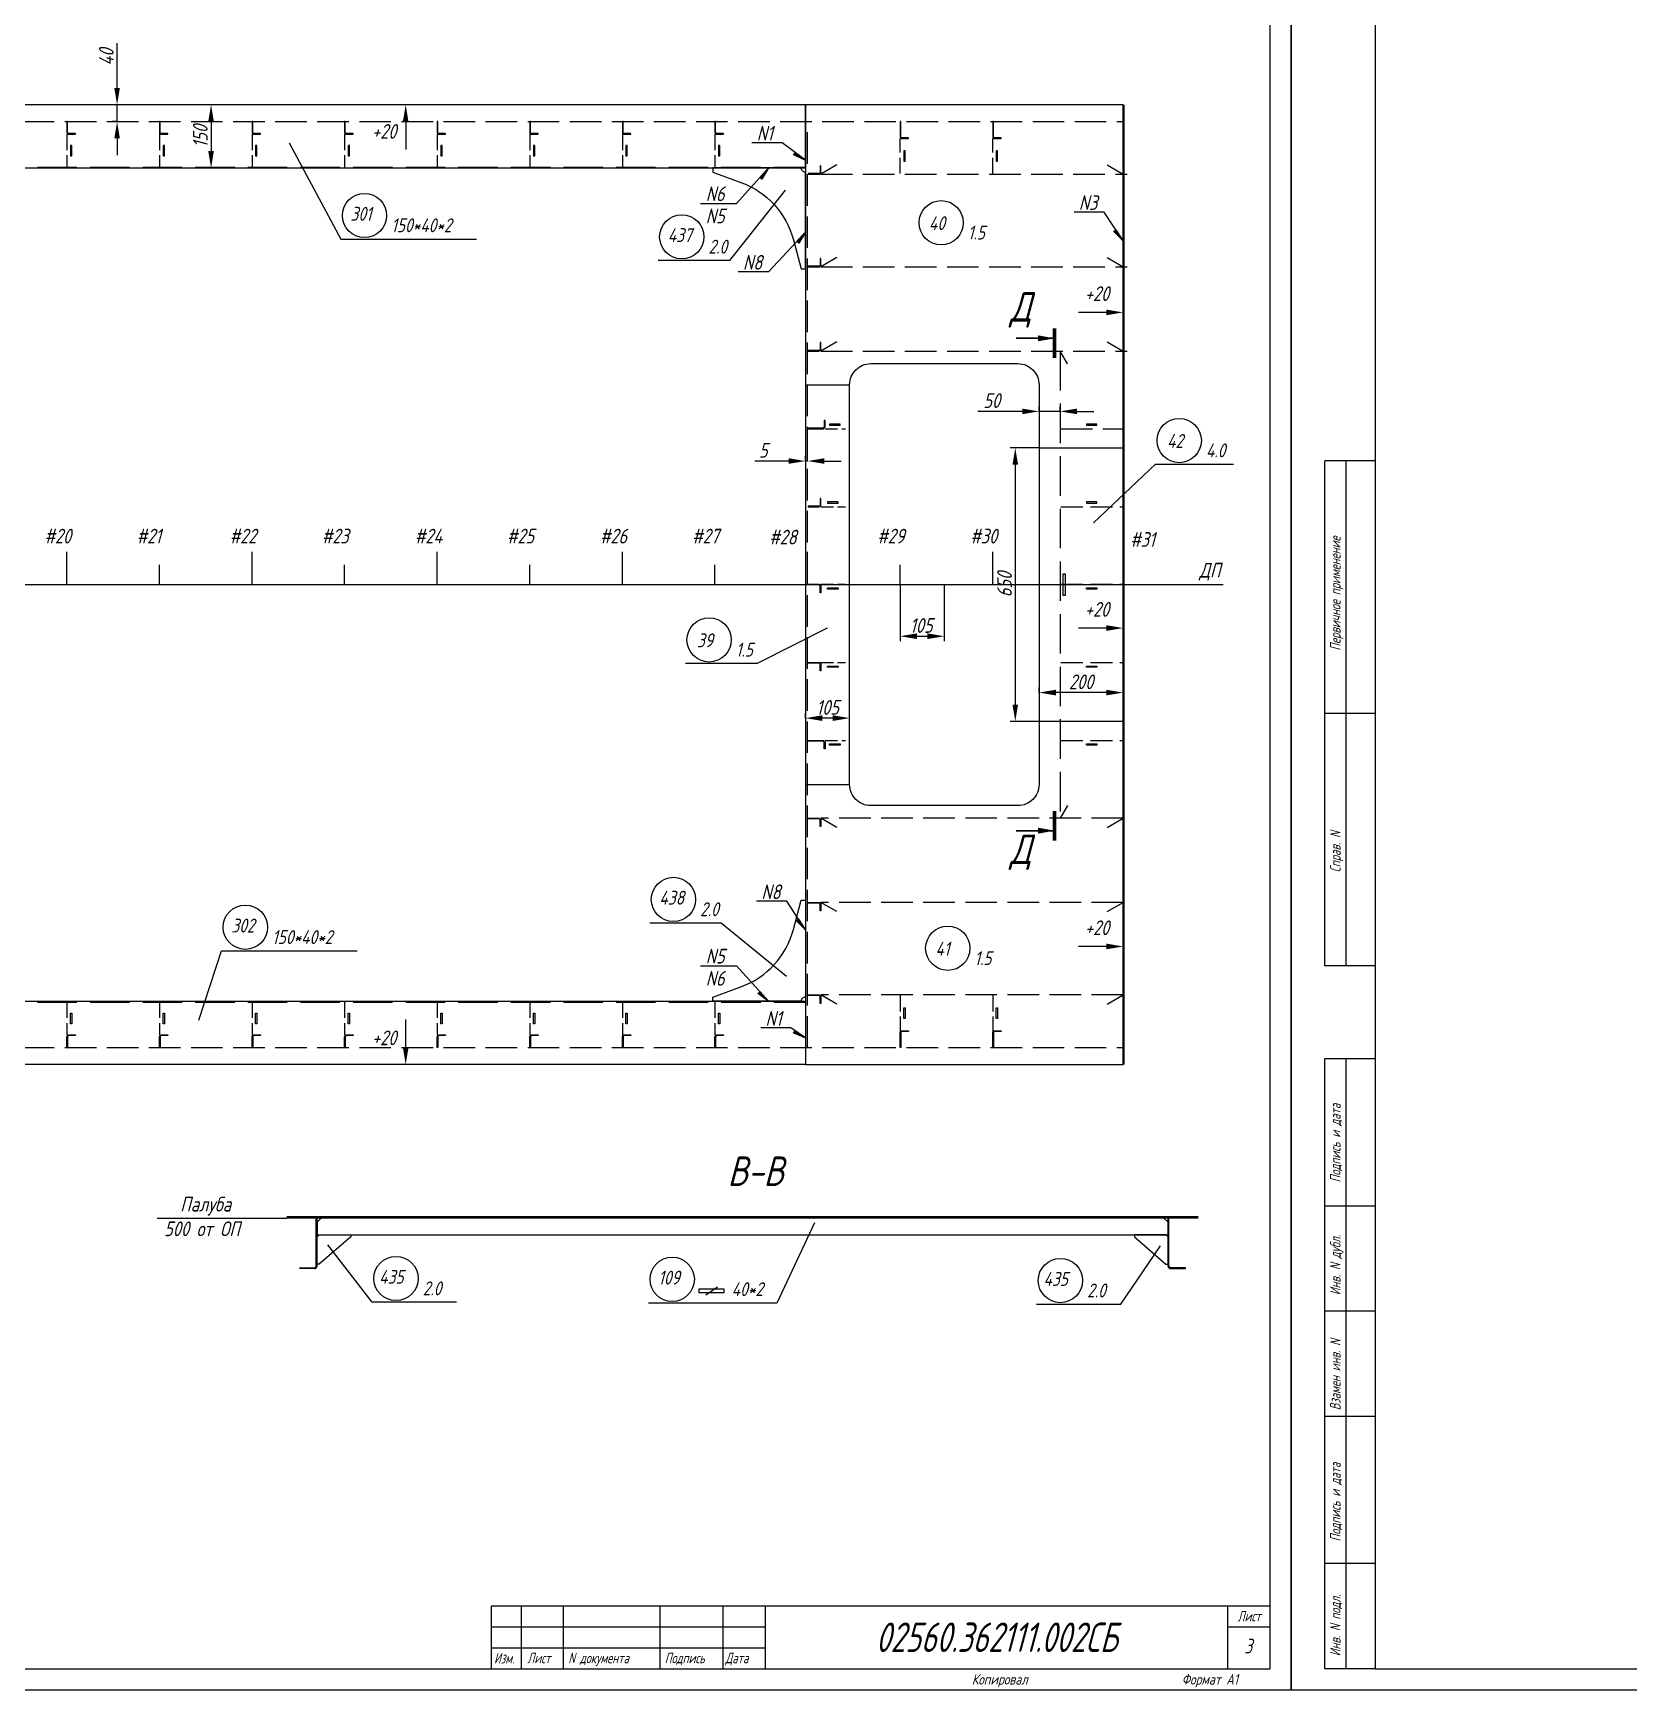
# Model space of a CAD drawing. Header units: millimetres. Extents: x 76485 to 135355, y 8208 to 18817.
# Drawn here: x 98726 to 102518, y 12764 to 16701 of the extents above; entities that cross this region are included whole.
import ezdxf
from ezdxf.enums import TextEntityAlignment as Align

# ---------------------------------------------------------------- set-up
doc = ezdxf.new("R2010")
doc.units = ezdxf.units.MM
doc.header["$PDSIZE"] = -1
for name, pattern in [('CENTER', [2, 1.25, -0.25, 0.25, -0.25]), ('Dashed', [10, 7.5, -2.5]), ('Short_dashed', [5, 3.75, -1.25])]:
    doc.linetypes.add(name, pattern=pattern)
doc.layers.add('-1', color=7, linetype='Continuous')
doc.layers.add('Frame', color=6, linetype='Continuous')
doc.styles.add('PB_TEXT', font='romans.shx', dxfattribs={"width": 0.7, "oblique": 15})
doc.styles.get("Standard").update_dxf_attribs({"font": 'ГОСТ тип А наклонный.ttf'})
doc.styles.add('ГОСТ', font='ГОСТ тип А.ttf', dxfattribs={"oblique": 15})
doc.dimstyles.new('dim10', dxfattribs={"dimscale": 0.4, "dimtxt": 87.5, "dimasz": 100, "dimexe": 30, "dimexo": 0, "dimgap": 20, "dimtad": 1, "dimdec": 0, "dimdsep": 46, "dimtxsty": 'Standard', "dimcen": 5, "dimadec": 0, "dimazin": 0, "dimtfac": 1, "dimtdec": 0, "dimtmove": 0, "dimatfit": 3, "dimfxl": 1, "dimtolj": 1, "dimtzin": 0, "dimarcsym": 0})
doc.dimstyles.get("Standard").update_dxf_attribs({"dimtxt": 0.18, "dimasz": 0.18, "dimexe": 0.18, "dimexo": 0.0625, "dimgap": 0.09, "dimtad": 0, "dimtih": 1, "dimtoh": 1, "dimdec": 4, "dimzin": 0, "dimdsep": 46, "dimtxsty": 'Standard', "dimcen": 0.09, "dimadec": 0, "dimazin": 0, "dimtfac": 1, "dimtdec": 4, "dimtofl": 0, "dimtmove": 0, "dimatfit": 3, "dimfxl": 1, "dimtolj": 1, "dimtzin": 0, "dimarcsym": 0})

# ---------------------------------------------------------------- blocks, each defined once
blk = doc.blocks.new('*D20')
at = {"color": 0, "lineweight": -2, "transparency": 16777216}
for p, q in [((99148.7, 16530.4), (99136.7, 16530.4)), ((99148.7, 16490.4), (99148.7, 16420.4)), ((99148.7, 16380.4), (99136.7, 16380.4))]:
    blk.add_line(p, q, dxfattribs=at)
at = {"color": 0, "transparency": 16777216}
for points in [[(99142, 16490.4), (99155.4, 16490.4), (99148.7, 16530.4)], [(99142, 16420.4), (99155.4, 16420.4), (99148.7, 16380.4)]]:
    blk.add_solid(points, dxfattribs=at)
at = {"layer": 'Defpoints', "color": 0, "transparency": 16777216}
for p in [(99148.7, 16530.4), (99148.7, 16380.4), (99148.7, 16380.4)]:
    blk.add_point(p, dxfattribs=at)
at = {"color": 0, "transparency": 16777216, "insert": (99123.2, 16455.4), "char_height": 35, "attachment_point": 5, "rotation": 90}
blk.add_mtext('\\A1;150', dxfattribs=at)
blk = doc.blocks.new('*D23')
at = {"color": 0, "lineweight": -2, "transparency": 16777216}
for p, q in [((98925.4, 16570.4), (98925.4, 16677.1)), ((98925.4, 16530.4), (98913.4, 16530.4)), ((98925.4, 16490.4), (98925.4, 16530.4)), ((98925.4, 16490.4), (98913.4, 16490.4)), ((98925.4, 16450.4), (98925.4, 16410.4))]:
    blk.add_line(p, q, dxfattribs=at)
at = {"color": 0, "transparency": 16777216}
for points in [[(98918.8, 16570.4), (98932.1, 16570.4), (98925.4, 16530.4)], [(98918.8, 16450.4), (98932.1, 16450.4), (98925.4, 16490.4)]]:
    blk.add_solid(points, dxfattribs=at)
at = {"layer": 'Defpoints', "color": 0, "transparency": 16777216}
for p in [(98925.4, 16530.4), (98925.4, 16530.4), (98925.4, 16490.4)]:
    blk.add_point(p, dxfattribs=at)
at = {"color": 0, "transparency": 16777216, "insert": (98899.9, 16643.8), "char_height": 35, "attachment_point": 5, "rotation": 90}
blk.add_mtext('\\A1;40', dxfattribs=at)
blk = doc.blocks.new('*D24')
at = {"color": 0, "lineweight": -2, "transparency": 16777216}
for p, q in [((100561.2, 15073.2), (100561.2, 15085.2)), ((100666.2, 15073.2), (100666.2, 15085.2)), ((100626.2, 15073.2), (100601.2, 15073.2))]:
    blk.add_line(p, q, dxfattribs=at)
at = {"color": 0, "transparency": 16777216}
for points in [[(100601.2, 15079.9), (100601.2, 15066.5), (100561.2, 15073.2)], [(100626.2, 15079.9), (100626.2, 15066.5), (100666.2, 15073.2)]]:
    blk.add_solid(points, dxfattribs=at)
at = {"layer": 'Defpoints', "color": 0, "transparency": 16777216}
for p in [(100561.2, 15073.2), (100561.2, 15073.2), (100666.2, 15073.2)]:
    blk.add_point(p, dxfattribs=at)
at = {"color": 0, "transparency": 16777216, "insert": (100613.7, 15098.7), "char_height": 35, "attachment_point": 5}
blk.add_mtext('\\A1;105', dxfattribs=at)
blk = doc.blocks.new('*D25')
at = {"color": 0, "lineweight": -2, "transparency": 16777216}
for p, q in [((100521.2, 15684), (100440.6, 15684)), ((100561.2, 15684), (100561.2, 15696)), ((100566.2, 15684), (100561.2, 15684)), ((100566.2, 15684), (100566.2, 15696)), ((100606.2, 15684), (100646.2, 15684))]:
    blk.add_line(p, q, dxfattribs=at)
at = {"color": 0, "transparency": 16777216}
for points in [[(100521.2, 15690.7), (100521.2, 15677.4), (100561.2, 15684)], [(100606.2, 15690.7), (100606.2, 15677.4), (100566.2, 15684)]]:
    blk.add_solid(points, dxfattribs=at)
at = {"layer": 'Defpoints', "color": 0, "transparency": 16777216}
for p in [(100561.2, 15684), (100561.2, 15684), (100566.2, 15684)]:
    blk.add_point(p, dxfattribs=at)
at = {"color": 0, "transparency": 16777216, "insert": (100460.9, 15709.5), "char_height": 35, "attachment_point": 5}
blk.add_mtext('\\A1;5', dxfattribs=at)
blk = doc.blocks.new('*D30')
at = {"color": 0, "lineweight": -2, "transparency": 16777216}
for p, q in [((100786.2, 15390.4), (100786.2, 15255.8)), ((100891.2, 15390.4), (100891.2, 15255.8)), ((100826.2, 15267.8), (100851.2, 15267.8))]:
    blk.add_line(p, q, dxfattribs=at)
at = {"color": 0, "transparency": 16777216}
for points in [[(100826.2, 15274.5), (100826.2, 15261.2), (100786.2, 15267.8)], [(100851.2, 15274.5), (100851.2, 15261.2), (100891.2, 15267.8)]]:
    blk.add_solid(points, dxfattribs=at)
at = {"layer": 'Defpoints', "color": 0, "transparency": 16777216}
for p in [(100786.2, 15390.4), (100891.2, 15390.4), (100891.2, 15267.8)]:
    blk.add_point(p, dxfattribs=at)
at = {"color": 0, "transparency": 16777216, "insert": (100836.1, 15293.3), "char_height": 35, "attachment_point": 5}
blk.add_mtext('\\A1;105', dxfattribs=at)
blk = doc.blocks.new('*D31')
at = {"color": 0, "lineweight": -2, "transparency": 16777216}
for p, q in [((101116.2, 15133.9), (101116.2, 15145.9)), ((101276.2, 15133.9), (101156.2, 15133.9)), ((101316.2, 15133.9), (101316.2, 15145.9))]:
    blk.add_line(p, q, dxfattribs=at)
at = {"color": 0, "transparency": 16777216}
for points in [[(101156.2, 15140.6), (101156.2, 15127.2), (101116.2, 15133.9)], [(101276.2, 15140.6), (101276.2, 15127.2), (101316.2, 15133.9)]]:
    blk.add_solid(points, dxfattribs=at)
at = {"layer": 'Defpoints', "color": 0, "transparency": 16777216}
for p in [(101116.2, 15133.9), (101116.2, 15133.9), (101316.2, 15133.9)]:
    blk.add_point(p, dxfattribs=at)
at = {"color": 0, "transparency": 16777216, "insert": (101216.2, 15159.4), "char_height": 35, "attachment_point": 5}
blk.add_mtext('\\A1;200', dxfattribs=at)
blk = doc.blocks.new('*D32')
at = {"color": 0, "lineweight": -2, "transparency": 16777216}
for p, q in [((101116.2, 15715.4), (101047.8, 15715.4)), ((101059.8, 15675.4), (101059.8, 15105.4)), ((101116.2, 15065.4), (101047.8, 15065.4))]:
    blk.add_line(p, q, dxfattribs=at)
at = {"color": 0, "transparency": 16777216}
for points in [[(101053.2, 15675.4), (101066.5, 15675.4), (101059.8, 15715.4)], [(101053.2, 15105.4), (101066.5, 15105.4), (101059.8, 15065.4)]]:
    blk.add_solid(points, dxfattribs=at)
at = {"layer": 'Defpoints', "color": 0, "transparency": 16777216}
for p in [(101116.2, 15715.4), (101059.8, 15065.4), (101116.2, 15065.4)]:
    blk.add_point(p, dxfattribs=at)
at = {"color": 0, "transparency": 16777216, "insert": (101034.3, 15390.4), "char_height": 35, "attachment_point": 5, "rotation": 90}
blk.add_mtext('\\A1;650', dxfattribs=at)
blk = doc.blocks.new('*D33')
at = {"color": 0, "lineweight": -2, "transparency": 16777216}
for p, q in [((101076.2, 15802), (100971.2, 15802)), ((101116.2, 15802), (101116.2, 15814)), ((101166.2, 15802), (101116.2, 15802)), ((101166.2, 15802), (101166.2, 15814)), ((101206.2, 15802), (101246.2, 15802))]:
    blk.add_line(p, q, dxfattribs=at)
at = {"color": 0, "transparency": 16777216}
for points in [[(101076.2, 15808.7), (101076.2, 15795.4), (101116.2, 15802)], [(101206.2, 15808.7), (101206.2, 15795.4), (101166.2, 15802)]]:
    blk.add_solid(points, dxfattribs=at)
at = {"layer": 'Defpoints', "color": 0, "transparency": 16777216}
for p in [(101116.2, 15802), (101116.2, 15802), (101166.2, 15802)]:
    blk.add_point(p, dxfattribs=at)
at = {"color": 0, "transparency": 16777216, "insert": (101003.7, 15827.5), "char_height": 35, "attachment_point": 5}
blk.add_mtext('\\A1;50', dxfattribs=at)
blk = doc.blocks.new('A$C128E1BCE')
at = {"linetype": 'Continuous', "lineweight": 9}
blk.add_line((40, 0), (106.5, 0), dxfattribs=at)
at = {"linetype": 'Continuous'}
blk.add_solid([(40, 6.7), (40, -6.7), (0, 0)], dxfattribs=at)
blk = doc.blocks.new('stamp-small-01')
at = {"layer": 'Frame'}
for p, q in [((-185, 15), (0, 15)), ((-185, 0), (-185, 15)), ((-178, 15), (-178, 0)), ((-168, 15), (-168, 0)), ((-145, 15), (-145, 0)), ((-130, 0), (-130, 15)), ((-120, 15), (-120, 0)), ((-10, 0), (-10, 15)), ((-185, 5), (-120, 5))]:
    blk.add_line(p, q, dxfattribs=at)
at = {"layer": 'Frame', "color": 7}
for p, q in [((-185, 10), (-120, 10)), ((-10, 10), (0, 10))]:
    blk.add_line(p, q, dxfattribs=at)
at = {"layer": 'Frame', "color": 7, "style": 'PB_TEXT', "oblique": 15, "width": 0.7}
blk.add_text('Лист', height=2.5, dxfattribs=at).set_placement((-4.99, 11.25), align=Align.CENTER)
for s, p in [('Изм.', (-184.42, 1.25)), ('Лист', (-176.51, 1.32)), ('N документа', (-166.77, 1.32)), ('Подпись', (-143.84, 1.32)), ('Дата', (-129.46, 1.32))]:
    blk.add_text(s, height=2.5, dxfattribs=at).set_placement(p)
blk = doc.blocks.new('stamp-side-01')
at = {"layer": 'Frame'}
for p, q in [((-12, 0), (-12, 145)), ((-12, 145), (0, 145)), ((-12, 110), (0, 110)), ((0, 85), (-12, 85)), ((-12, 60), (0, 60)), ((0, 25), (-12, 25)), ((0, 0), (-12, 0))]:
    blk.add_line(p, q, dxfattribs=at)
at = {"layer": 'Frame', "color": 7}
blk.add_line((-7, 145), (-7, 0), dxfattribs=at)
at = {"layer": 'Frame', "color": 7, "style": 'PB_TEXT', "oblique": 15, "width": 0.7}
for s, p in [('Подпись и дата', (-8.25, 115.55)), ('Инв. N дубл.', (-8.25, 88.76)), ('Взамен инв. N', (-8.25, 61.42)), ('Подпись и дата', (-8.25, 30.25)), ('Инв. N подл.', (-8.25, 2.97))]:
    blk.add_text(s, height=2.5, rotation=90, dxfattribs=at).set_placement(p)
blk = doc.blocks.new('stamp-side-02')
at = {"layer": 'Frame'}
for p, q in [((0, 287), (-12, 287)), ((-12, 167), (-12, 287)), ((0, 227), (-12, 227)), ((0, 167), (-12, 167))]:
    blk.add_line(p, q, dxfattribs=at)
at = {"layer": 'Frame', "color": 7}
blk.add_line((-7, 287), (-7, 167), dxfattribs=at)
at = {"layer": 'Frame'}
blk.add_blockref('stamp-side-01', (0, 0), dxfattribs=at)
at = {"layer": 'Frame', "color": 7, "style": 'PB_TEXT', "oblique": 15, "width": 0.7}
for s, p in [('Первичное применение', (-8.25, 241.89)), ('Справ. N', (-8.25, 189.23))]:
    blk.add_text(s, height=2.5, rotation=90, dxfattribs=at).set_placement(p)
blk = doc.blocks.new('A$C65DE2539')
at = {"color": 7}
for points in [[(0, 0), (8410, 0), (8410, 5940), (0, 5940)], [(200, 50), (8360, 50), (8360, 5890), (200, 5890)]]:
    blk.add_lwpolyline(points, close=True, dxfattribs=at)
at = {"color": 7, "xscale": 10, "yscale": 10, "zscale": 10}
for name, p in [('stamp-side-02', (200, 50)), ('stamp-small-01', (8360, 50))]:
    blk.add_blockref(name, p, dxfattribs=at)
at = {"color": 7, "style": 'ГОСТ', "oblique": 15}
for s, p in [('Копировал', (7717.6, 12.5)), ('Формат А1', (8216.9, 12.5))]:
    blk.add_text(s, height=25, dxfattribs=at).set_placement(p, align=Align.CENTER)
blk = doc.blocks.new('sech')
at = {"color": 7, "lineweight": 60, "ltscale": 20}
blk.add_line((45636.5, -51323.5), (45810.1, -51323.5), dxfattribs=at)
at = {"color": 7, "lineweight": 30, "ltscale": 20}
blk.add_line((45694, -51323.5), (45694, -51551.1), dxfattribs=at)
at = {"color": 7}
blk.add_lwpolyline([(45694, -51323.5, 0, 35, 0), (45694, -51421.1, 28.6, 28.6, 0)], format="xyseb", dxfattribs=at)
blk = doc.blocks.new('_weld')
at = {"color": 0, "linetype": 'ByBlock'}
for p, q in [((-1.5, 0), (-1.5, 0)), ((-1.5, -0.05), (-1.45, 0)), ((-1.5, -0.09), (-1.41, 0)), ((-1.5, -0.14), (-1.36, 0)), ((-1.5, -0.18), (-1.32, 0)), ((-1.5, -0.22), (-1.28, 0)), ((-1.5, -0.27), (-1.23, 0)), ((-1.43, -0.29), (-1.14, 0)), ((-1.37, -0.27), (-1.1, 0)), ((-1.31, -0.26), (-1.05, 0)), ((-1.26, -0.25), (-1.01, 0)), ((-1.2, -0.24), (-0.96, 0)), ((-1.14, -0.23), (-0.92, 0)), ((-1.09, -0.22), (-0.87, 0)), ((-1.03, -0.21), (-0.83, 0)), ((-0.92, -0.18), (-0.74, 0)), ((-0.86, -0.17), (-0.69, 0)), ((-0.81, -0.16), (-0.65, 0)), ((-0.67, -0.13), (-0.81, 0)), ((-0.63, -0.13), (-0.76, 0)), ((-0.75, -0.15), (-0.6, 0)), ((-0.7, -0.14), (-0.56, 0)), ((-0.64, -0.13), (-0.51, 0)), ((-0.58, -0.12), (-0.47, 0)), ((-0.53, -0.11), (-0.42, 0)), ((-0.41, -0.08), (-0.49, 0)), ((-0.37, -0.07), (-0.45, 0)), ((-0.33, -0.07), (-0.4, 0)), ((-0.36, -0.07), (-0.29, 0)), ((-0.3, -0.06), (-0.24, 0)), ((-0.25, -0.05), (-0.2, 0)), ((-0.19, -0.04), (-0.15, 0)), ((-0.15, -0.03), (-0.18, 0)), ((-0.13, -0.03), (-0.11, 0)), ((-0.11, -0.02), (-0.13, 0)), ((-0.07, -0.01), (-0.09, 0)), ((-0.08, -0.02), (-0.06, 0)), ((-0.04, -0.01), (-0.04, 0)), ((-0.02, 0), (-0.02, 0)), ((-1.27, -0.25), (-1.5, -0.02)), ((-1.31, -0.26), (-1.5, -0.07)), ((-1.34, -0.27), (-1.5, -0.11)), ((-1.38, -0.28), (-1.5, -0.16)), ((-1.42, -0.28), (-1.5, -0.2)), ((-1.46, -0.29), (-1.5, -0.25)), ((-1.49, -0.3), (-1.5, -0.29)), ((-1.48, -0.3), (-1.19, 0)), ((-1.23, -0.25), (-1.48, 0)), ((-1.2, -0.24), (-1.43, 0)), ((-1.16, -0.23), (-1.39, 0)), ((-1.12, -0.22), (-1.34, 0)), ((-1.08, -0.22), (-1.3, 0)), ((-1.05, -0.21), (-1.25, 0)), ((-1.01, -0.2), (-1.21, 0)), ((-0.97, -0.19), (-1.16, 0)), ((-0.93, -0.19), (-1.12, 0)), ((-0.9, -0.18), (-1.07, 0)), ((-0.86, -0.17), (-1.03, 0)), ((-0.82, -0.16), (-0.99, 0)), ((-0.98, -0.2), (-0.78, 0)), ((-0.78, -0.16), (-0.94, 0)), ((-0.75, -0.15), (-0.9, 0)), ((-0.71, -0.14), (-0.85, 0)), ((-0.6, -0.12), (-0.72, 0)), ((-0.56, -0.11), (-0.67, 0)), ((-0.52, -0.1), (-0.63, 0)), ((-0.48, -0.1), (-0.58, 0)), ((-0.45, -0.09), (-0.54, 0)), ((-0.47, -0.09), (-0.38, 0)), ((-0.42, -0.08), (-0.33, 0)), ((-0.3, -0.06), (-0.36, 0)), ((-0.26, -0.05), (-0.31, 0)), ((-0.22, -0.04), (-0.27, 0)), ((-0.18, -0.04), (-0.22, 0))]:
    blk.add_line(p, q, dxfattribs=at)
at = {"color": 0, "linetype": 'ByBlock', "flags": 128}
blk.add_lwpolyline([(-1.5, 0), (0, 0), (-1.5, -0.3)], close=True, dxfattribs=at)

msp = doc.modelspace()

# ---------------------------------------------------------------- linework, layer by layer
at = {"layer": '-1', "color": 1, "lineweight": 0}
for p, q in [((98806.2, 15390.4), (98806.2, 15468.5)), ((99026.2, 15390.4), (99026.2, 15437.3)), ((99246.2, 15390.4), (99246.2, 15468.5)), ((99466.2, 15390.4), (99466.2, 15437.3)), ((99686.2, 15390.4), (99686.2, 15468.5)), ((99906.2, 15390.4), (99906.2, 15437.3)), ((100126.2, 15390.4), (100126.2, 15468.5)), ((100346.2, 15390.4), (100346.2, 15437.3)), ((100566.2, 15390.4), (100566.2, 15468.5)), ((100786.2, 15390.4), (100786.2, 15437.3)), ((101006.2, 15390.4), (101006.2, 15468.5)), ((101316.2, 15390.4), (101316.2, 15437.3))]:
    msp.add_line(p, q, dxfattribs=at)
at = {"color": 3, "ltscale": 25}
for p, q in [((100561.2, 16530.4), (100561.2, 14250.4)), ((101316.2, 16530.4), (100561.2, 16530.4)), ((101316.2, 14250.4), (101316.2, 16530.4)), ((101316.2, 15390.4), (101316.2, 16530.4)), ((101318.2, 14250.4), (101318.2, 16530.4)), ((101316.2, 14250.4), (101316.2, 15390.4)), ((100561.2, 14394.4), (100561.2, 14250.4)), ((100561.2, 14250.4), (101316.2, 14250.4)), ((101494.5, 13888.5), (99329, 13888.5)), ((101494.5, 13885.5), (99329, 13885.5)), ((99398.6, 13771.4), (99398.6, 13885.5)), ((99400.7, 13771.4), (99400.7, 13885.5)), ((101422.8, 13771.4), (101422.8, 13885.5)), ((101424.9, 13771.4), (101424.9, 13885.5))]:
    msp.add_line(p, q, dxfattribs=at)
at = {"color": 6, "linetype": 'Dashed', "ltscale": 10}
for p, q in [((97301.2, 16490.4), (101316.2, 16490.4)), ((100566.2, 14290.4), (100566.2, 16490.4)), ((97301.2, 14290.4), (101316.2, 14290.4))]:
    msp.add_line(p, q, dxfattribs=at)
at = {"color": 2, "linetype": 'Dashed', "ltscale": 5}
for p, q in [((98806.2, 16460.4), (98806.2, 16382.4)), ((99026.2, 16460.4), (99026.2, 16382.4)), ((99246.2, 16460.4), (99246.2, 16382.4)), ((99466.2, 16460.4), (99466.2, 16382.4)), ((99686.2, 16460.4), (99686.2, 16382.4)), ((99906.2, 16460.4), (99906.2, 16382.4)), ((100126.2, 16460.4), (100126.2, 16382.4)), ((100346.2, 16460.4), (100346.2, 16382.4)), ((98817.8, 16433.9), (98814.6, 16433.9)), ((98814.6, 16433.9), (98814.6, 16408.9)), ((98817.8, 16408.9), (98817.8, 16433.9)), ((99037.8, 16433.9), (99034.6, 16433.9)), ((99034.6, 16433.9), (99034.6, 16408.9)), ((99037.8, 16408.9), (99037.8, 16433.9)), ((99257.8, 16433.9), (99254.6, 16433.9)), ((99254.6, 16433.9), (99254.6, 16408.9)), ((99257.8, 16408.9), (99257.8, 16433.9)), ((99477.8, 16433.9), (99474.6, 16433.9)), ((99474.6, 16433.9), (99474.6, 16408.9)), ((99477.8, 16408.9), (99477.8, 16433.9)), ((99697.8, 16433.9), (99694.6, 16433.9)), ((99694.6, 16433.9), (99694.6, 16408.9)), ((99697.8, 16408.9), (99697.8, 16433.9)), ((99917.8, 16433.9), (99914.6, 16433.9)), ((99914.6, 16433.9), (99914.6, 16408.9)), ((99917.8, 16408.9), (99917.8, 16433.9)), ((100137.8, 16433.9), (100134.6, 16433.9)), ((100134.6, 16433.9), (100134.6, 16408.9)), ((100137.8, 16408.9), (100137.8, 16433.9)), ((100357.8, 16433.9), (100354.6, 16433.9)), ((100354.6, 16433.9), (100354.6, 16408.9)), ((100357.8, 16408.9), (100357.8, 16433.9)), ((100786.2, 16366.9), (100786.2, 16450.4)), ((101006.2, 16366.9), (101006.2, 16450.4)), ((98814.6, 16408.9), (98817.8, 16408.9)), ((99034.6, 16408.9), (99037.8, 16408.9)), ((99254.6, 16408.9), (99257.8, 16408.9)), ((99474.6, 16408.9), (99477.8, 16408.9)), ((99694.6, 16408.9), (99697.8, 16408.9)), ((99914.6, 16408.9), (99917.8, 16408.9)), ((100134.6, 16408.9), (100137.8, 16408.9)), ((100354.6, 16408.9), (100357.8, 16408.9)), ((100786.2, 14413.9), (100786.2, 14330.4)), ((101006.2, 14413.9), (101006.2, 14330.4)), ((98806.2, 14398.4), (98806.2, 14320.4)), ((98814.6, 14371.9), (98817.8, 14371.9)), ((98814.6, 14346.9), (98814.6, 14371.9)), ((98817.8, 14371.9), (98817.8, 14346.9)), ((99026.2, 14398.4), (99026.2, 14320.4)), ((99034.6, 14371.9), (99037.8, 14371.9)), ((99034.6, 14346.9), (99034.6, 14371.9)), ((99037.8, 14371.9), (99037.8, 14346.9)), ((99246.2, 14398.4), (99246.2, 14320.4)), ((99254.6, 14371.9), (99257.8, 14371.9)), ((99254.6, 14346.9), (99254.6, 14371.9)), ((99257.8, 14371.9), (99257.8, 14346.9)), ((99466.2, 14398.4), (99466.2, 14320.4)), ((99474.6, 14371.9), (99477.8, 14371.9)), ((99474.6, 14346.9), (99474.6, 14371.9)), ((99477.8, 14371.9), (99477.8, 14346.9)), ((99686.2, 14398.4), (99686.2, 14320.4)), ((99694.6, 14371.9), (99697.8, 14371.9)), ((99694.6, 14346.9), (99694.6, 14371.9)), ((99697.8, 14371.9), (99697.8, 14346.9)), ((99906.2, 14398.4), (99906.2, 14320.4)), ((99914.6, 14371.9), (99917.8, 14371.9)), ((99914.6, 14346.9), (99914.6, 14371.9)), ((99917.8, 14371.9), (99917.8, 14346.9)), ((100126.2, 14398.4), (100126.2, 14320.4)), ((100134.6, 14371.9), (100137.8, 14371.9)), ((100134.6, 14346.9), (100134.6, 14371.9)), ((100137.8, 14371.9), (100137.8, 14346.9)), ((100346.2, 14398.4), (100346.2, 14320.4)), ((100354.6, 14371.9), (100357.8, 14371.9)), ((100354.6, 14346.9), (100354.6, 14371.9)), ((100357.8, 14371.9), (100357.8, 14346.9)), ((98817.8, 14346.9), (98814.6, 14346.9)), ((99037.8, 14346.9), (99034.6, 14346.9)), ((99257.8, 14346.9), (99254.6, 14346.9)), ((99477.8, 14346.9), (99474.6, 14346.9)), ((99697.8, 14346.9), (99694.6, 14346.9)), ((99917.8, 14346.9), (99914.6, 14346.9)), ((100137.8, 14346.9), (100134.6, 14346.9)), ((100357.8, 14346.9), (100354.6, 14346.9))]:
    msp.add_line(p, q, dxfattribs=at)
at = {"color": 2, "linetype": 'Dashed', "ltscale": 10}
for p, q in [((100797.8, 16421.2), (100794.6, 16421.2)), ((100794.6, 16421.2), (100794.6, 16396.2)), ((100797.8, 16396.2), (100797.8, 16421.2)), ((101017.8, 16421.2), (101014.6, 16421.2)), ((101014.6, 16421.2), (101014.6, 16396.2)), ((101017.8, 16396.2), (101017.8, 16421.2)), ((100794.6, 16396.2), (100797.8, 16396.2)), ((101014.6, 16396.2), (101017.8, 16396.2)), ((101168.2, 15760.4), (101316.2, 15760.4)), ((100794.6, 14384.7), (100797.8, 14384.7)), ((100794.6, 14359.6), (100794.6, 14384.7)), ((100797.8, 14384.7), (100797.8, 14359.6)), ((101014.6, 14384.7), (101017.8, 14384.7)), ((101014.6, 14359.6), (101014.6, 14384.7)), ((101017.8, 14384.7), (101017.8, 14359.6)), ((100797.8, 14359.6), (100794.6, 14359.6)), ((101017.8, 14359.6), (101014.6, 14359.6))]:
    msp.add_line(p, q, dxfattribs=at)
at = {"color": 3, "linetype": 'Short_dashed', "ltscale": 25}
for p, q in [((97736.2, 16382.4), (100561.2, 16382.4)), ((97736.2, 14398.5), (100561.2, 14398.5))]:
    msp.add_line(p, q, dxfattribs=at)
at = {"color": 1, "linetype": 'CENTER', "ltscale": 100}
for p, q in [((100635.9, 16387.5), (100597.7, 16365.4)), ((101278.1, 16387.5), (101316.2, 16365.4)), ((100635.9, 16167.5), (100597.7, 16145.4)), ((101278.1, 16167.5), (101316.2, 16145.4)), ((100635.9, 15967.5), (100597.7, 15945.4)), ((101278.1, 15967.5), (101316.2, 15945.4)), ((100635.9, 14813.4), (100597.7, 14835.4)), ((101278.1, 14813.4), (101316.2, 14835.4)), ((100635.9, 14613.4), (100597.7, 14635.4)), ((101278.1, 14613.4), (101316.2, 14635.4)), ((100635.9, 14393.4), (100597.7, 14415.4)), ((101278.1, 14393.4), (101316.2, 14415.4))]:
    msp.add_line(p, q, dxfattribs=at)
at = {"color": 1, "linetype": 'Dashed', "ltscale": 10}
for p, q in [((100597.7, 16365.4), (101325.5, 16365.4)), ((100597.7, 16145.4), (101325.5, 16145.4)), ((100597.7, 15945.4), (101325.5, 15945.4)), ((101316.2, 14835.4), (100597.7, 14835.4)), ((101316.2, 14635.4), (100597.7, 14635.4)), ((101316.2, 14415.4), (100597.7, 14415.4))]:
    msp.add_line(p, q, dxfattribs=at)
at = {"color": 1, "linetype": 'Short_dashed', "ltscale": 25}
msp.add_line((101166.2, 15945.4), (101166.2, 14835.4), dxfattribs=at)
at = {"color": 1, "ltscale": 25}
for p, q in [((101183.8, 15914.9), (101166.2, 15945.4)), ((101179.3, 15415.4), (101173.1, 15415.4)), ((101173.1, 15415.4), (101173.1, 15365.4)), ((101179.3, 15365.4), (101179.3, 15415.4)), ((101173.1, 15365.4), (101179.3, 15365.4)), ((101183.8, 14866), (101166.2, 14835.4)), ((101412.8, 13885.5), (99410.7, 13885.5)), ((99400.7, 13845.5), (101422.8, 13845.5)), ((100368.3, 13716.3), (100308.1, 13716.3)), ((100308.1, 13716.3), (100308.1, 13708.8)), ((100308.1, 13708.8), (100368.3, 13708.8)), ((100324.1, 13703.2), (100352.3, 13721.9)), ((100368.3, 13708.8), (100368.3, 13716.3))]:
    msp.add_line(p, q, dxfattribs=at)
at = {"color": 2, "linetype": 'Dashed', "ltscale": 4}
for p, q in [((100607.7, 15760.4), (100656.2, 15760.4)), ((100643.7, 15772), (100618.6, 15772)), ((100618.6, 15772), (100618.6, 15768.9)), ((100618.6, 15768.9), (100643.7, 15768.9)), ((100643.7, 15768.9), (100643.7, 15772)), ((100597.7, 15575.4), (100656.2, 15575.4)), ((100638.7, 15587), (100613.6, 15587)), ((100613.6, 15587), (100613.6, 15583.9)), ((100613.6, 15583.9), (100638.7, 15583.9)), ((100638.7, 15583.9), (100638.7, 15587)), ((100597.7, 15391.2), (100656.2, 15391.2)), ((100613.6, 15379.6), (100613.6, 15382.7)), ((100613.6, 15382.7), (100638.7, 15382.7)), ((100638.7, 15379.6), (100613.6, 15379.6)), ((100638.7, 15382.7), (100638.7, 15379.6)), ((100597.7, 15205.4), (100656.2, 15205.4)), ((100613.6, 15193.9), (100613.6, 15197)), ((100613.6, 15197), (100638.7, 15197)), ((100638.7, 15197), (100638.7, 15193.9)), ((100638.7, 15193.9), (100613.6, 15193.9)), ((100607.7, 15020.4), (100656.2, 15020.4)), ((100618.6, 15008.9), (100618.6, 15012)), ((100618.6, 15012), (100643.7, 15012)), ((100643.7, 15008.9), (100618.6, 15008.9)), ((100643.7, 15012), (100643.7, 15008.9))]:
    msp.add_line(p, q, dxfattribs=at)
at = {"color": 2, "ltscale": 25}
for p, q in [((101253.9, 15772), (101228.9, 15772)), ((101228.9, 15772), (101228.9, 15768.9)), ((101228.9, 15768.9), (101253.9, 15768.9)), ((101253.9, 15768.9), (101253.9, 15772)), ((101253.9, 15587), (101228.9, 15587)), ((101228.9, 15587), (101228.9, 15583.9)), ((101228.9, 15583.9), (101253.9, 15583.9)), ((101253.9, 15583.9), (101253.9, 15587)), ((101228.9, 15379.6), (101228.9, 15382.7)), ((101228.9, 15382.7), (101253.9, 15382.7)), ((101253.9, 15379.6), (101228.9, 15379.6)), ((101253.9, 15382.7), (101253.9, 15379.6)), ((101228.9, 15193.9), (101228.9, 15197)), ((101228.9, 15197), (101253.9, 15197)), ((101253.9, 15197), (101253.9, 15193.9)), ((101253.9, 15193.9), (101228.9, 15193.9)), ((101228.9, 15008.9), (101228.9, 15012)), ((101228.9, 15012), (101253.9, 15012)), ((101253.9, 15008.9), (101228.9, 15008.9)), ((101253.9, 15012), (101253.9, 15008.9))]:
    msp.add_line(p, q, dxfattribs=at)
at = {"color": 2, "linetype": 'Dashed', "ltscale": 7}
for p, q in [((101168.2, 15575.4), (101316.2, 15575.4)), ((101168.2, 15391.2), (101316.2, 15391.2)), ((101168.2, 15205.4), (101316.2, 15205.4)), ((101168.2, 15020.4), (101316.2, 15020.4))]:
    msp.add_line(p, q, dxfattribs=at)
at = {"color": 1}
msp.add_line((93603.8, 15390.4), (101554.1, 15390.4), dxfattribs=at)
at = {"color": 3, "ltscale": 25}
for points in [[(97736.2, 16530.4), (97736.2, 16380.4), (100561.2, 16380.4), (100561.2, 16530.4)], [(97736.2, 14250.4), (97736.2, 14400.5), (100561.2, 14400.5), (100561.2, 14250.4)]]:
    msp.add_lwpolyline(points, close=True, dxfattribs=at)
at = {"color": 5}
for points in [[(98807.7, 16490.4), (98806.2, 16490.4), (98806.2, 16464.9, 0.414214), (98810.7, 16460.4), (98826.2, 16460.4), (98826.2, 16461.9), (98810.7, 16461.9, -0.414214), (98807.7, 16464.9)], [(99027.7, 16490.4), (99026.2, 16490.4), (99026.2, 16464.9, 0.414214), (99030.7, 16460.4), (99046.2, 16460.4), (99046.2, 16461.9), (99030.7, 16461.9, -0.414214), (99027.7, 16464.9)], [(99247.7, 16490.4), (99246.2, 16490.4), (99246.2, 16464.9, 0.414214), (99250.7, 16460.4), (99266.2, 16460.4), (99266.2, 16461.9), (99250.7, 16461.9, -0.414214), (99247.7, 16464.9)], [(99467.7, 16490.4), (99466.2, 16490.4), (99466.2, 16464.9, 0.414214), (99470.7, 16460.4), (99486.2, 16460.4), (99486.2, 16461.9), (99470.7, 16461.9, -0.414214), (99467.7, 16464.9)], [(99687.7, 16490.4), (99686.2, 16490.4), (99686.2, 16464.9, 0.414214), (99690.7, 16460.4), (99706.2, 16460.4), (99706.2, 16461.9), (99690.7, 16461.9, -0.414214), (99687.7, 16464.9)], [(99907.7, 16490.4), (99906.2, 16490.4), (99906.2, 16464.9, 0.414214), (99910.7, 16460.4), (99926.2, 16460.4), (99926.2, 16461.9), (99910.7, 16461.9, -0.414214), (99907.7, 16464.9)], [(100127.7, 16490.4), (100126.2, 16490.4), (100126.2, 16464.9, 0.414214), (100130.7, 16460.4), (100146.2, 16460.4), (100146.2, 16461.9), (100130.7, 16461.9, -0.414214), (100127.7, 16464.9)], [(100347.7, 16490.4), (100346.2, 16490.4), (100346.2, 16464.9, 0.414214), (100350.7, 16460.4), (100366.2, 16460.4), (100366.2, 16461.9), (100350.7, 16461.9, -0.414214), (100347.7, 16464.9)], [(100787.7, 16490.4), (100786.2, 16490.4), (100786.2, 16454.9, 0.414214), (100790.7, 16450.4), (100806.2, 16450.4), (100806.2, 16451.9), (100790.7, 16451.9, -0.414214), (100787.7, 16454.9)], [(101007.7, 16490.4), (101006.2, 16490.4), (101006.2, 16454.9, 0.414214), (101010.7, 16450.4), (101026.2, 16450.4), (101026.2, 16451.9), (101010.7, 16451.9, -0.414214), (101007.7, 16454.9)], [(100567.7, 16366.9), (100567.7, 16365.4), (100593.2, 16365.4, 0.414214), (100597.7, 16369.9), (100597.7, 16385.4), (100596.2, 16385.4), (100596.2, 16369.9, -0.414214), (100593.2, 16366.9)], [(100567.7, 16146.9), (100567.7, 16145.4), (100593.2, 16145.4, 0.414214), (100597.7, 16149.9), (100597.7, 16165.4), (100596.2, 16165.4), (100596.2, 16149.9, -0.414214), (100593.2, 16146.9)], [(100567.7, 15946.9), (100567.7, 15945.4), (100593.2, 15945.4, 0.414214), (100597.7, 15949.9), (100597.7, 15965.4), (100596.2, 15965.4), (100596.2, 15949.9, -0.414214), (100593.2, 15946.9)], [(100605.7, 15780.4), (100605.7, 15766.4, -0.414214), (100601.7, 15762.4), (100567.7, 15762.4), (100567.7, 15760.4), (100601.7, 15760.4, 0.414214), (100607.7, 15766.4), (100607.7, 15780.4)], [(100567.7, 15576.9), (100567.7, 15575.4), (100593.2, 15575.4, 0.414214), (100597.7, 15579.9), (100597.7, 15595.4), (100596.2, 15595.4), (100596.2, 15579.9, -0.414214), (100593.2, 15576.9)], [(100567.7, 15389.7), (100567.7, 15391.2), (100593.2, 15391.2, -0.414214), (100597.7, 15386.7), (100597.7, 15371.2), (100596.2, 15371.2), (100596.2, 15386.7, 0.414214), (100593.2, 15389.7)], [(100567.7, 15203.9), (100567.7, 15205.4), (100593.2, 15205.4, -0.414214), (100597.7, 15200.9), (100597.7, 15185.4), (100596.2, 15185.4), (100596.2, 15200.9, 0.414214), (100593.2, 15203.9)], [(100605.7, 15000.4), (100605.7, 15014.4, 0.414214), (100601.7, 15018.4), (100567.7, 15018.4), (100567.7, 15020.4), (100601.7, 15020.4, -0.414214), (100607.7, 15014.4), (100607.7, 15000.4)], [(100567.7, 14833.9), (100567.7, 14835.4), (100593.2, 14835.4, -0.414214), (100597.7, 14830.9), (100597.7, 14815.4), (100596.2, 14815.4), (100596.2, 14830.9, 0.414214), (100593.2, 14833.9)], [(100567.7, 14633.9), (100567.7, 14635.4), (100593.2, 14635.4, -0.414214), (100597.7, 14630.9), (100597.7, 14615.4), (100596.2, 14615.4), (100596.2, 14630.9, 0.414214), (100593.2, 14633.9)], [(100567.7, 14413.9), (100567.7, 14415.4), (100593.2, 14415.4, -0.414214), (100597.7, 14410.9), (100597.7, 14395.4), (100596.2, 14395.4), (100596.2, 14410.9, 0.414214), (100593.2, 14413.9)], [(100787.7, 14290.4), (100786.2, 14290.4), (100786.2, 14325.9, -0.414214), (100790.7, 14330.4), (100806.2, 14330.4), (100806.2, 14328.9), (100790.7, 14328.9, 0.414214), (100787.7, 14325.9)], [(101007.7, 14290.4), (101006.2, 14290.4), (101006.2, 14325.9, -0.414214), (101010.7, 14330.4), (101026.2, 14330.4), (101026.2, 14328.9), (101010.7, 14328.9, 0.414214), (101007.7, 14325.9)], [(98807.7, 14290.4), (98806.2, 14290.4), (98806.2, 14315.9, -0.414214), (98810.7, 14320.4), (98826.2, 14320.4), (98826.2, 14318.9), (98810.7, 14318.9, 0.414214), (98807.7, 14315.9)], [(99027.7, 14290.4), (99026.2, 14290.4), (99026.2, 14315.9, -0.414214), (99030.7, 14320.4), (99046.2, 14320.4), (99046.2, 14318.9), (99030.7, 14318.9, 0.414214), (99027.7, 14315.9)], [(99247.7, 14290.4), (99246.2, 14290.4), (99246.2, 14315.9, -0.414214), (99250.7, 14320.4), (99266.2, 14320.4), (99266.2, 14318.9), (99250.7, 14318.9, 0.414214), (99247.7, 14315.9)], [(99467.7, 14290.4), (99466.2, 14290.4), (99466.2, 14315.9, -0.414214), (99470.7, 14320.4), (99486.2, 14320.4), (99486.2, 14318.9), (99470.7, 14318.9, 0.414214), (99467.7, 14315.9)], [(99687.7, 14290.4), (99686.2, 14290.4), (99686.2, 14315.9, -0.414214), (99690.7, 14320.4), (99706.2, 14320.4), (99706.2, 14318.9), (99690.7, 14318.9, 0.414214), (99687.7, 14315.9)], [(99907.7, 14290.4), (99906.2, 14290.4), (99906.2, 14315.9, -0.414214), (99910.7, 14320.4), (99926.2, 14320.4), (99926.2, 14318.9), (99910.7, 14318.9, 0.414214), (99907.7, 14315.9)], [(100127.7, 14290.4), (100126.2, 14290.4), (100126.2, 14315.9, -0.414214), (100130.7, 14320.4), (100146.2, 14320.4), (100146.2, 14318.9), (100130.7, 14318.9, 0.414214), (100127.7, 14315.9)], [(100347.7, 14290.4), (100346.2, 14290.4), (100346.2, 14315.9, -0.414214), (100350.7, 14320.4), (100366.2, 14320.4), (100366.2, 14318.9), (100350.7, 14318.9, 0.414214), (100347.7, 14315.9)]]:
    msp.add_lwpolyline(points, format="xyb", close=True, dxfattribs=at)
at = {"color": 1, "ltscale": 25}
for points in [[(99334.3, 16440.3), (99456.9, 16211.1), (99779.4, 16211.1)], [(100512.6, 16327.4), (100381.1, 16160.5), (100211, 16160.5)], [(101246.1, 15537.6), (101393.2, 15676.4), (101578.5, 15676.4)], [(100612.5, 15286.8), (100446.1, 15202.7), (100276, 15202.7)], [(100515.8, 14459.2), (100361.2, 14586.2), (100191.1, 14586.2)], [(99119.4, 14355.6), (99173.9, 14520), (99496.3, 14520)], [(99410.7, 13885.5), (99400.7, 13875.5), (99400.7, 13845.5)], [(100582.9, 13874.2), (100493.4, 13683.4), (100188.4, 13683.4)], [(101412.8, 13885.5), (101422.8, 13875.5), (101422.8, 13845.5)], [(99731.7, 13685.3), (99531.9, 13685.3), (99425.9, 13821.4)], [(101110.6, 13680.4), (101310.4, 13680.4), (101405, 13819.7)]]:
    msp.add_lwpolyline(points, dxfattribs=at)
at = {"linetype": 'Continuous'}
for points in [[(100505.8, 16440.3), (100434.1, 16440.3)], [(100311.7, 16296.1), (100397, 16296.1)], [(101271.3, 16275.5), (101199.6, 16275.5)], [(100473.1, 16133.5), (100401.5, 16133.5)], [(100516.9, 14638), (100445.2, 14638)], [(100311.7, 14484.8), (100397, 14484.8)], [(100526.7, 14337.1), (100455, 14337.1)]]:
    msp.add_lwpolyline(points, dxfattribs=at)
at = {"color": 3, "ltscale": 25}
for points in [[(100561.2, 16370.4, -0.414236), (100551.2, 16380.4), (100463.4, 16380.4), (100341.2, 16380.4), (100341.2, 16370.4), (100407.8, 16346.1, -0.244697), (100532.6, 16209.9), (100551.2, 16140.4), (100561.2, 16140.4), (100561.2, 16297.7), (100561.2, 16370.4)], [(100666.2, 14915.4), (100666.2, 15865.4, -0.414214), (100716.2, 15915.4), (101066.2, 15915.4, -0.414214), (101116.2, 15865.4), (101116.2, 14915.4, -0.414214), (101066.2, 14865.4), (100716.2, 14865.4, -0.414214), (100666.2, 14915.4, -0.414214)], [(100561.2, 14410.5, 0.414236), (100551.2, 14400.5), (100463.4, 14400.5), (100341.2, 14400.5), (100341.2, 14410.5), (100407.8, 14434.7, 0.244697), (100532.6, 14570.9), (100551.2, 14640.5), (100561.2, 14640.5), (100561.2, 14483.2), (100561.2, 14410.5)]]:
    msp.add_lwpolyline(points, format="xyb", dxfattribs=at)
for points in [[(100561.2, 15865.4), (100666.2, 15865.4)], [(101116.2, 15715.4), (101316.2, 15715.4)], [(101316.2, 15065.4), (101116.2, 15065.4)], [(100561.2, 14915.4), (100666.2, 14915.4)], [(99394.5, 13765.4), (99359.3, 13765.4), (99359.3, 13767.4), (99394.5, 13767.4)], [(101429, 13765.4), (101464.2, 13765.4), (101464.2, 13767.4), (101429, 13767.4)]]:
    msp.add_lwpolyline(points, dxfattribs=at)
msp.add_lwpolyline([(99020.7, 13885.5), (99329, 13885.5)])
at = {"color": 2, "ltscale": 25}
for points in [[(99405.7, 13845.5), (99480.7, 13845.5), (99480.7, 13840.5), (99405.7, 13775.5), (99400.7, 13775.5), (99400.7, 13840.5), (99405.7, 13845.5)], [(101417.9, 13845.5), (101342.9, 13845.5), (101342.9, 13840.5), (101417.9, 13775.5), (101422.9, 13775.5), (101422.9, 13840.5), (101417.9, 13845.5)]]:
    msp.add_lwpolyline(points, dxfattribs=at)
at = {"color": 1, "ltscale": 25}
for centre in [(99513.3, 16267.5), (100883.7, 16250.3), (100267.3, 16216.8), (101449.5, 15732.7), (100332.3, 15259.1), (100247.4, 14642.5), (99230.2, 14576.3), (100899.3, 14526.3), (99588.2, 13741.7), (100244.7, 13739.8), (101167, 13736.8)]:
    msp.add_circle(centre, 52.6, dxfattribs=at)
at = {"color": 3, "ltscale": 25}
for centre, radius, start, end in [((99394.5, 13771.6), 6.18, 269.7168, 358.3072), ((99394.5, 13771.5), 4.12, 269.7087, 358.2939), ((101429, 13771.6), 6.18, 181.6928, 270.2832), ((101429, 13771.5), 4.12, 181.7061, 270.2913)]:
    msp.add_arc(centre, radius, start, end, dxfattribs=at)

# ---------------------------------------------------------------- block references
for p in [(93305.3, 12764.4), (101715.3, 12764.4)]:
    msp.add_blockref('A$C65DE2539', p)
for p, rotation in [((99611.2, 16530.4), 270), ((101316.2, 16037.2), 180), ((101316.2, 15287.2), 180), ((101316.2, 14530.7), 180)]:
    msp.add_blockref('A$C128E1BCE', p, dxfattribs=dict(rotation=rotation))
at = {"linetype": 'Continuous', "yscale": 0.4, "zscale": 0.4, "rotation": 270}
for p, xscale in [((121682.6, 34253.2), 0.4), ((121682.6, -3471.8), -0.4)]:
    msp.add_blockref('sech', p, dxfattribs=dict(at, xscale=xscale))
at = {"xscale": -1, "rotation": 270.0000000000017}
msp.add_blockref('A$C128E1BCE', (99611.2, 14250.4), dxfattribs=at)

# ---------------------------------------------------------------- texts
at = {"layer": '-1', "color": 1, "lineweight": 0, "style": 'ГОСТ', "oblique": 15}
for s, p in [('#20', (98752.2, 15488.2)), ('#21', (98971.2, 15488.2)), ('#22', (99192.2, 15488.2)), ('#23', (99411.2, 15488.2)), ('#24', (99632.2, 15488.2)), ('#25', (99851.2, 15488.2)), ('#26', (100072.2, 15488.2)), ('#27', (100291.2, 15488.2)), ('#28', (100474.3, 15485.8)), ('#29', (100731.2, 15488.2)), ('#30', (100952.2, 15488.2)), ('#31', (101332.2, 15480.1))]:
    msp.add_text(s, height=35, rotation=0, dxfattribs=at).set_placement(p)
at = {"color": 7, "style": 'ГОСТ', "oblique": 15}
for s, p in [('N1', (100445.3, 16434.8)), ('N6', (100324.2, 16290.9)), ('N3', (101210.8, 16270)), ('N5', (100324.2, 16238.2)), ('N8', (100412.7, 16128.1)), ('N8', (100456.4, 14632.5)), ('N5', (100324.2, 14479.6)), ('N6', (100324.2, 14426.9)), ('N1', (100466.2, 14331.7))]:
    msp.add_text(s, height=35, dxfattribs=at).set_placement(p, align=Align.BOTTOM_LEFT)
at = {"color": 1, "ltscale": 25, "style": 'ГОСТ', "oblique": 15}
for s, p in [('301', (99479.9, 16255)), ('150*40*2', (99576.7, 16227.6)), ('40', (100854.5, 16232.8)), ('437', (100233.9, 16204.3)), ('1.5', (100947.1, 16210.4)), ('2.0', (100330.7, 16176.9)), ('42', (101420.4, 15715.2)), ('4.0', (101512.9, 15692.8)), ('39', (100303.2, 15241.6)), ('1.5', (100395.7, 15219.2)), ('438', (100214, 14630)), ('2.0', (100310.8, 14602.6)), ('302', (99196.8, 14563.8)), ('150*40*2', (99293.6, 14536.4)), ('41', (100870.1, 14508.8)), ('1.5', (100962.7, 14486.4)), ('435', (99548.1, 13729.2)), ('109', (100211.3, 13727.3)), ('435', (101126.8, 13724.2)), ('2.0', (99651.7, 13701.8)), ('40*2', (100385.8, 13699.9)), ('2.0', (101230.4, 13696.8))]:
    msp.add_text(s, height=33, dxfattribs=at).set_placement(p)
at = {"color": 7, "style": 'ГОСТ', "oblique": 15}
for p in [(101047.1, 16015.4), (101047.1, 14726.7)]:
    msp.add_text('Д', height=70, dxfattribs=at).set_placement(p)
for s, p in [('ДП', (101522.2, 15407.2)), ('Палуба', (99135.7, 13900.9)), ('500 от ОП', (99127.1, 13842.3))]:
    msp.add_text(s, height=35, dxfattribs=at).set_placement(p, align=Align.CENTER)
at = {"linetype": 'Continuous', "char_height": 35, "attachment_point": 5}
for insert in [(99560.1, 16467.2), (101254, 16081.7), (101254, 15331.6), (101254, 14575.1), (99560.1, 14313.6)]:
    msp.add_mtext('\\A1;+20', dxfattribs=dict(at, insert=insert))
at = {"color": 7, "insert": (100442.5, 13996.7), "char_height": 70, "attachment_point": 5, "style": 'ГОСТ'}
msp.add_mtext('\\A1;Â-Â', dxfattribs=at)
at = {"color": 7, "style": 'PB_TEXT', "oblique": 15, "width": 0.7}
msp.add_attdef('02560.362111.002СБ', text='', height=70, dxfattribs=at).set_placement((101015.3, 12889.4), align=Align.MIDDLE_CENTER)
msp.add_attdef('3', text='', height=35, dxfattribs=at).set_placement((101613.5, 12850.9), align=Align.CENTER)

# ---------------------------------------------------------------- dimensions: what is measured, and where the dimension line sits
for base, p1, p2, picture, middle in [((98925.4, 16530.4), (98925.4, 16490.4), (98925.4, 16530.4), '*D23', (98899.9, 16643.8)), ((99148.7, 16380.4), (99148.7, 16530.4), (99148.7, 16380.4), '*D20', (99123.2, 16455.4)), ((101059.8, 15065.4), (101116.2, 15715.4), (101116.2, 15065.4), '*D32', (101034.3, 15390.4))]:
    dim = msp.add_linear_dim(base=base, p1=p1, p2=p2, angle=90, dimstyle='dim10')
    dim.commit()
    dim.dimension.update_dxf_attribs({"geometry": picture, "text_midpoint": middle})
for base, p1, p2, picture, middle in [((101116.2, 15802), (101166.2, 15802), (101116.2, 15802), '*D33', (101003.7, 15827.5)), ((100561.2, 15684), (100566.2, 15684), (100561.2, 15684), '*D25', (100460.9, 15709.5)), ((101116.2, 15133.9), (101316.2, 15133.9), (101116.2, 15133.9), '*D31', (101216.2, 15159.4)), ((100561.2, 15073.2), (100666.2, 15073.2), (100561.2, 15073.2), '*D24', (100613.7, 15098.7))]:
    dim = msp.add_linear_dim(base=base, p1=p1, p2=p2, dimstyle='dim10')
    dim.commit()
    dim.dimension.update_dxf_attribs({"geometry": picture, "text_midpoint": middle})
dim = msp.add_linear_dim(base=(100891.2, 15267.8), p1=(100786.2, 15390.4), p2=(100891.2, 15390.4), dimstyle='dim10')
dim.commit()
dim.dimension.update_dxf_attribs({"geometry": '*D30', "text_midpoint": (100836.1, 15267.8), "dimtype": 160})

# ---------------------------------------------------------------- leaders
at = {"linetype": 'Continuous'}
for points in [[(100561.2, 16398.8), (100505.8, 16440.3)], [(100473.6, 16380.4), (100397, 16296.1)], [(101315.1, 16208.2), (101271.3, 16275.5)], [(100561.2, 16228), (100473.1, 16133.5)], [(100560.7, 14570.7), (100516.9, 14638)], [(100473.6, 14400.5), (100397, 14484.8)], [(100561.2, 14313.7), (100526.7, 14337.1)]]:
    msp.add_leader(points, dimstyle='Standard', override={"dimscale": 10, "dimasz": 2, "dimclrd": 256, "dimldrblk": '_weld'}, dxfattribs=at)

doc.saveas('drawing.dxf')
